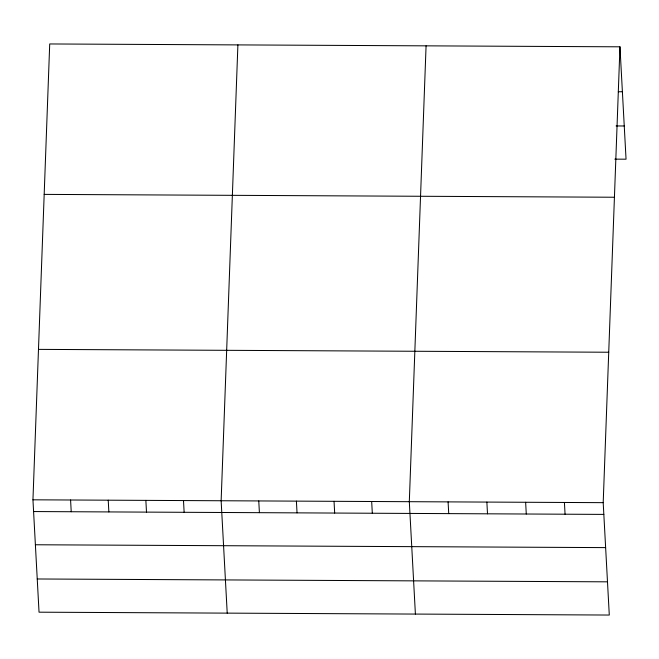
<?xml version="1.0" encoding="UTF-8"?>
<svg xmlns="http://www.w3.org/2000/svg" width="659" height="659" viewBox="0 0 659 659"><rect width="100%" height="100%" fill="white"/><g stroke="black" fill="none" stroke-linecap="round" stroke-linejoin="round"><path stroke-width="0.99" d="M619.962 46.814L603.199 502.66L609.287 615.045L39.038 612.186L32.95 499.81L49.713 43.955L619.962 46.814L626.05 159.19L614.822 159.14M237.899 44.894L221.136 500.749L227.215 613.134M426.076 45.842L409.313 501.688L415.401 614.073M618.315 91.741L622.401 91.758M616.091 125.943L624.254 125.984M44.186 194.389L614.427 197.239M38.486 349.377L608.727 352.236M32.95 499.81L603.199 502.66M33.584 511.549L603.833 514.399M35.388 544.762L605.629 547.613M37.242 578.981L607.483 581.831M564.417 502.471L565.06 514.209M525.643 502.273L526.277 514.012M486.869 502.084L487.503 513.822M448.087 501.886L448.73 513.625M371.676 501.507L372.31 513.246M334.039 501.318L334.673 513.056M296.402 501.128L297.036 512.867M258.765 500.939L259.407 512.677M183.499 500.56L184.133 512.298M145.861 500.37L146.496 512.109M108.224 500.181L108.859 511.919M70.587 500L71.221 511.738"/></g></svg>
